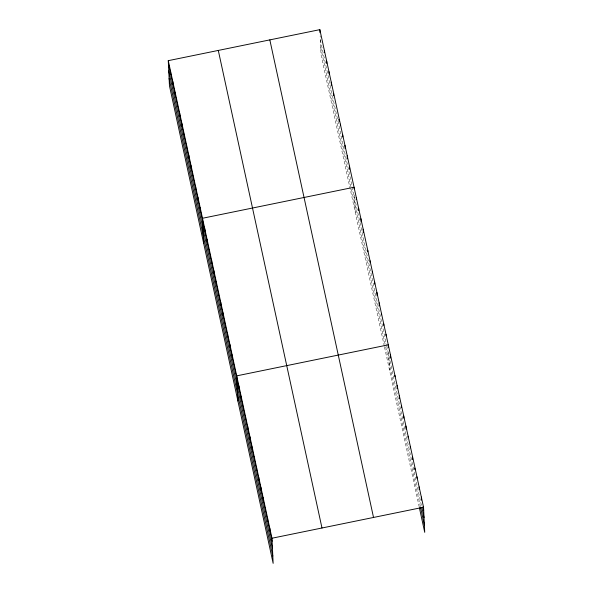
<?xml version="1.0" encoding="UTF-8"?>
<svg xmlns="http://www.w3.org/2000/svg" width="593" height="593" viewBox="0 0 593 593"><rect width="100%" height="100%" fill="white"/><g stroke="black" fill="none" stroke-linecap="round" stroke-linejoin="round"><path stroke-width="0.44" stroke-dasharray="2.96 2.22" d="M320.339 39.961L352.086 186.18M352.272 187.054L386.495 344.652M386.68 345.526L421.638 506.541M320.694 47.477L351.301 188.441M351.486 189.315L385.517 346.038M385.709 346.912L420.341 506.444M384.338 346.327L321.035 54.771L320.146 35.914M384.531 347.201L419.221 506.971M388.66 352.731L389.475 369.965M354.444 195.134L355.251 212.368"/><path stroke-width="0.89" d="M168.271 60.664L271.965 538.229L273.151 563.35L169.457 85.777L168.271 60.664L319.849 29.65L423.543 507.223L424.729 532.336L419.399 507.816M271.965 538.229L423.543 507.223M338.811 119.349L339.196 121.105M422.95 506.859L423.684 510.239M421.823 507.386L424.032 517.533M420.526 507.289L424.38 525.05M269.83 39.887L373.523 517.452M218.291 50.427L321.984 528M168.419 63.681L272.105 541.253M168.76 70.975L272.454 548.547M169.116 78.491L272.802 556.056M421.341 497.075L421.482 500.092M419.132 486.927L419.244 489.188M416.931 476.772L417.005 478.284M414.796 468.136L414.87 469.649M412.528 456.477L412.669 459.501M410.319 446.329L410.393 447.841M408.117 436.181L408.192 437.693M405.916 426.033L406.057 429.058M403.714 415.886L403.818 418.154M401.505 405.738L401.58 407.25M399.304 395.59L399.445 398.607M397.102 385.443L397.243 388.459M394.901 375.295L394.968 376.8M390.49 354.992L390.631 358.016M388.393 347.113L388.289 344.844L236.711 375.858L237.897 400.979M386.006 334.341L386.08 335.853M383.723 323.83L383.797 325.342M381.44 313.326L381.514 314.839M379.164 302.823L379.305 305.84M376.881 292.312L377.022 295.336M374.598 281.808L374.709 284.077M372.315 271.298L372.389 272.81M370.039 260.794L370.106 262.306M367.756 250.29L367.83 251.795M363.19 229.276L363.339 232.293M360.915 218.765L361.055 221.789M358.632 208.262L358.735 210.53M356.349 197.758L356.423 199.263M354.14 188.759L354.065 187.247L202.495 218.261L203.673 243.375M349.507 166.233L349.648 169.257M347.224 155.729L347.365 158.754M344.941 145.226L345.089 148.243M342.665 134.715L342.769 136.983M340.382 124.211L340.456 125.723M333.57 93.442L333.681 95.71M331.257 82.182L331.398 85.207M328.974 71.679L329.085 73.94M326.691 61.168L326.802 63.436M324.415 50.664L324.482 52.177M319.849 29.65L319.99 32.674M269.763 528.081L269.904 531.106M267.554 517.934L267.702 520.958M265.353 507.786L265.494 510.81M263.151 497.638L263.292 500.662M260.95 487.49L261.09 490.515M258.741 477.343L258.889 480.36M256.539 467.195L256.68 470.212M254.338 457.047L254.479 460.064M252.136 446.892L252.277 449.917M249.927 436.745L250.076 439.769M247.726 426.597L247.867 429.621M245.524 416.449L245.665 419.473M243.323 406.301L243.464 409.326M241.114 396.154L241.262 399.178M238.912 386.006L239.053 389.03M234.428 365.347L234.569 368.372M232.145 354.844L232.293 357.868M229.869 344.34L230.01 347.357M227.586 333.829L227.727 336.854M225.303 323.326L225.444 326.343M223.02 312.815L223.168 315.839M220.744 302.311L220.885 305.336M218.461 291.808L218.602 294.825M216.178 281.297L216.319 284.321M213.895 270.793L214.043 273.81M211.619 260.283L211.76 263.307M209.336 249.779L209.477 252.803M207.053 239.275L207.194 242.292M204.77 228.765L204.919 231.789M200.212 207.75L200.352 210.774M197.929 197.247L198.069 200.271M195.646 186.736L195.794 189.76M193.37 176.232L193.511 179.256M191.087 165.729L191.228 168.746M188.804 155.218L188.945 158.242M186.521 144.714L186.669 147.739M184.245 134.203L184.386 137.228M181.962 123.7L182.103 126.724M179.679 113.196L179.82 116.213M177.396 102.685L177.544 105.71M175.12 92.182L175.261 95.199M172.837 81.671L172.978 84.695M170.554 71.167L170.695 74.192"/></g></svg>
